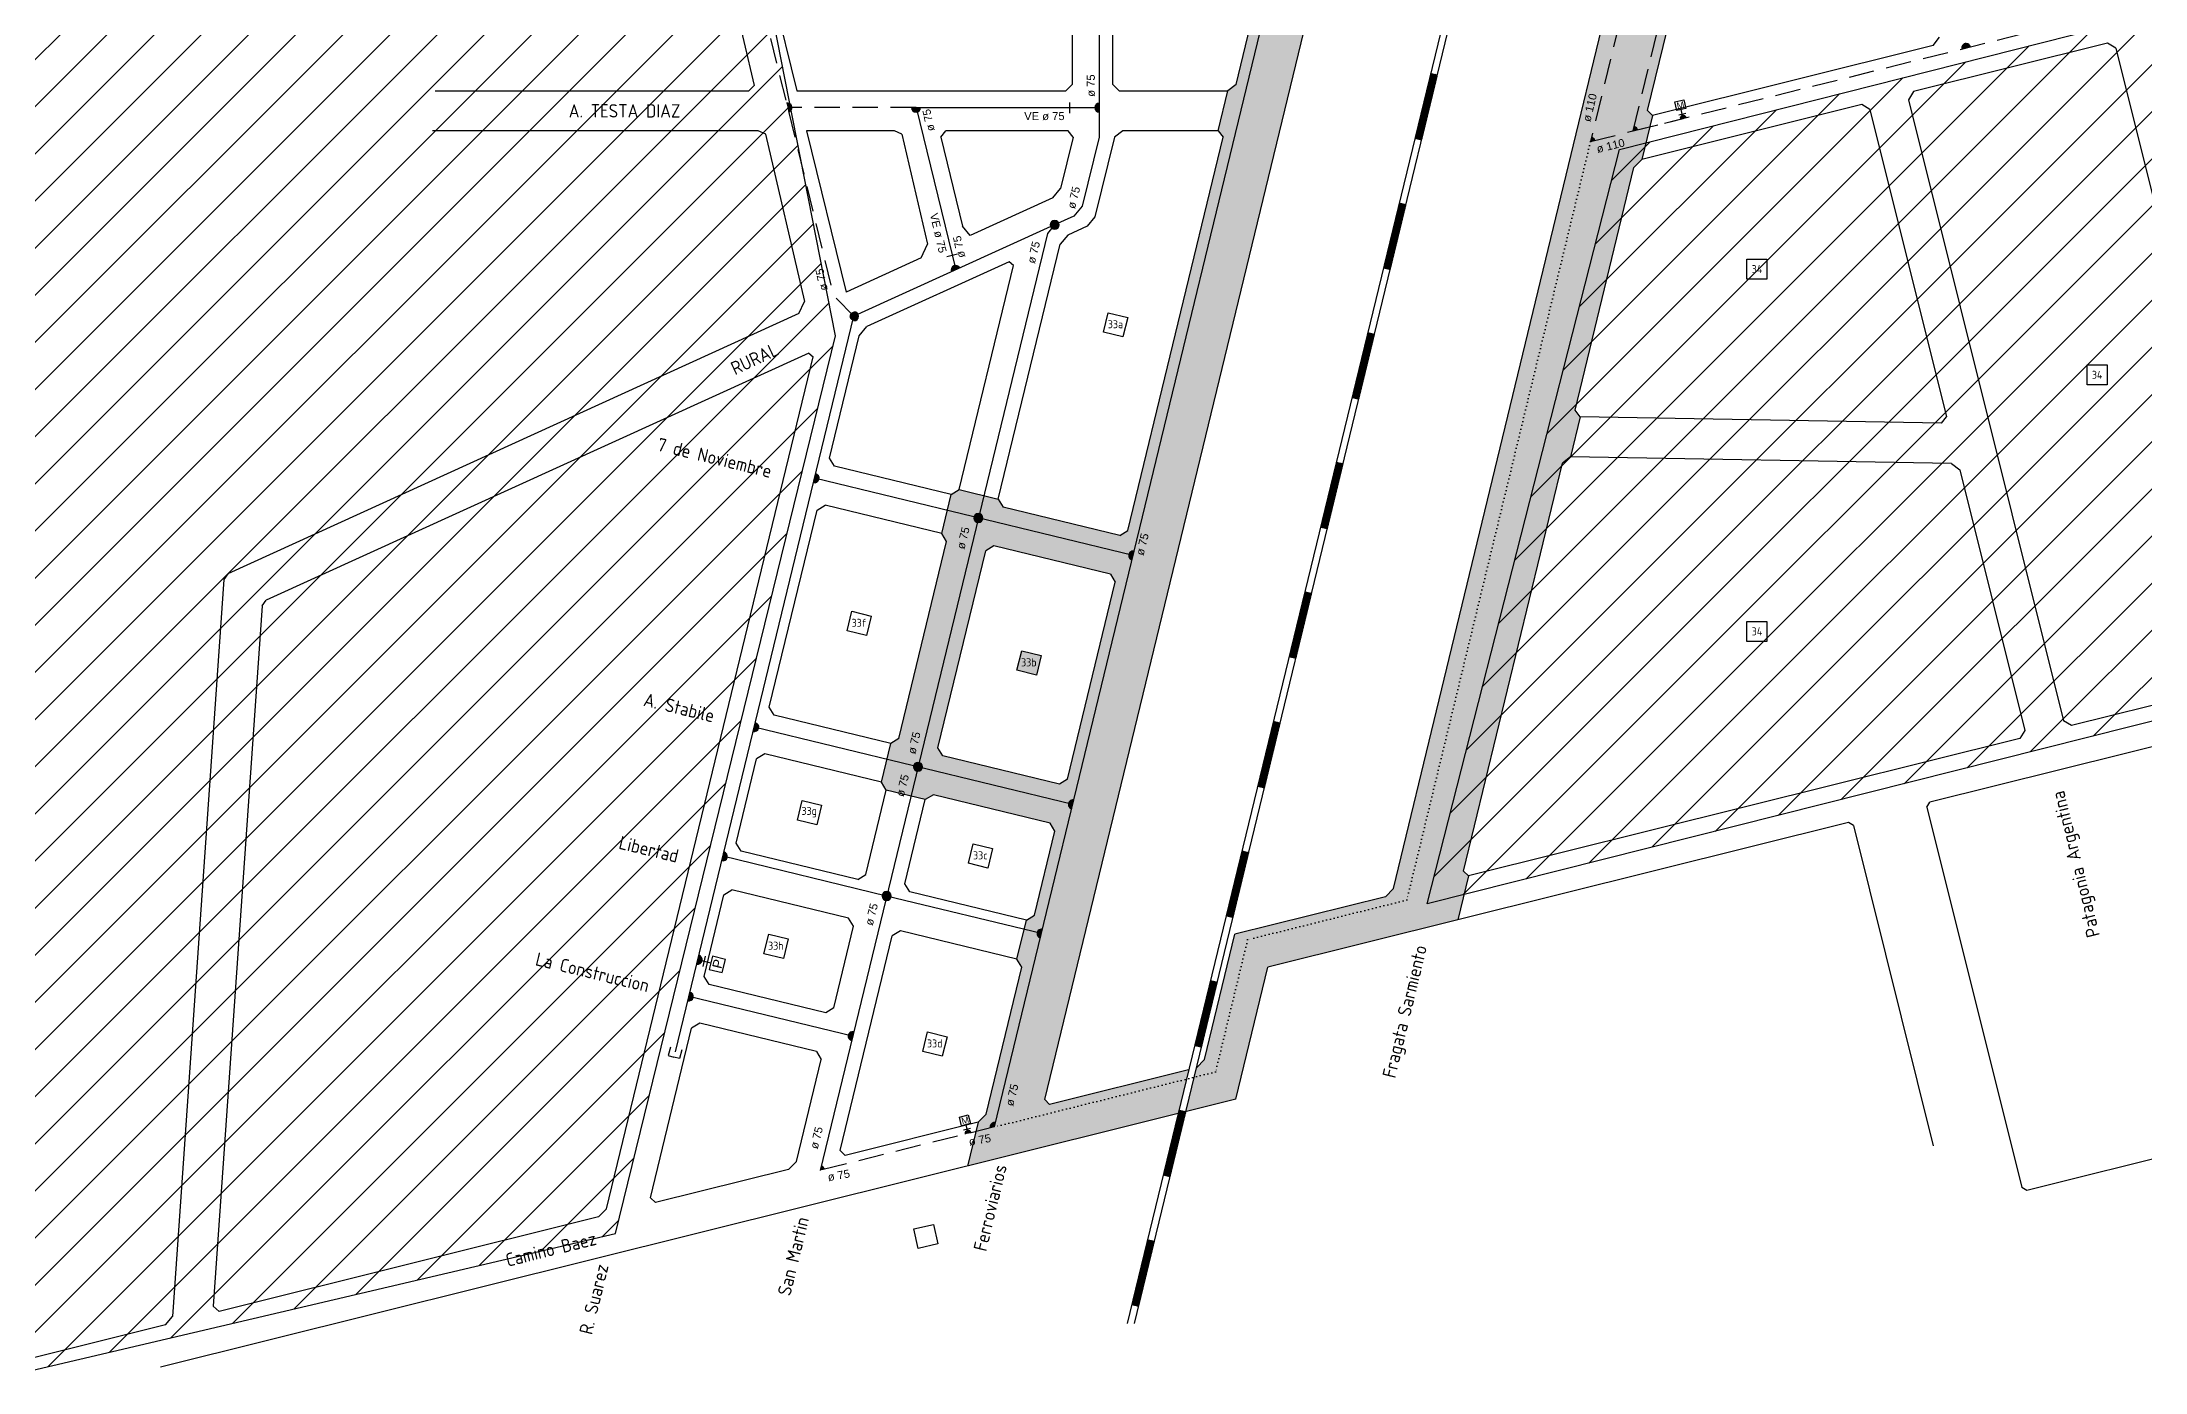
# Model space of a CAD drawing. Extents: x -48 to 13651, y -112 to 3468.
# Drawn here: x 10424 to 12001, y -112 to 886 of the extents above; entities that cross this region are included whole.
import ezdxf
from ezdxf.enums import TextEntityAlignment as Align

# ---------------------------------------------------------------- set-up
doc = ezdxf.new("R2010")
doc.units = 0
doc.header["$LTSCALE"] = 6
doc.header["$MEASUREMENT"] = 0
doc.linetypes.add('DOT2', pattern=[3.175, 0, -3.175])
doc.linetypes.add('HIDDEN2', pattern=[4.7625, 3.175, -1.5875])
for name, color, linetype in [('01', 1, 'CONTINUOUS'), ('02', 2, 'CONTINUOUS'), ('A110', 170, 'CONTINUOUS'), ('Caño 50mm', 1, 'CONTINUOUS'), ('Caño 63mm', 2, 'CONTINUOUS'), ('llaves', 3, 'CONTINUOUS'), ('MANZANAS', 7, 'CONTINUOUS'), ('NOMB_CALLES', 4, 'CONTINUOUS'), ('NOMENCLATURA CAÑOS', 3, 'CONTINUOUS'), ('NUMERO-MANZANA', 4, 'CONTINUOUS'), ('Pavimento', 253, 'CONTINUOUS'), ('RED', 200, 'CONTINUOUS'), ('RED SEC', 150, 'CONTINUOUS'), ('sectores nuevos', 252, 'CONTINUOUS')]:
    doc.layers.add(name, color=color, linetype=linetype)
doc.styles.add('DATOS', font='arial.ttf')
doc.styles.add('GEOSLAB703LTBT', font='isocp.shx', dxfattribs={"width": 0.9, "height": 8})
pattern_1 = [(45, (9454.34089, 0), (-0.088388348, 0.088388348), []), (135, (9454.34089, 0), (-0.088388348, -0.088388348), [])]

msp = doc.modelspace()

# ---------------------------------------------------------------- hatches: boundary and pattern name
at = {"layer": 'MANZANAS', "ltscale": 0.1}
h = msp.add_hatch(dxfattribs=at)
h.set_pattern_fill('ANSI37', color=256, style=0)
h.set_pattern_definition(pattern_1)
h.paths.add_polyline_path([(11470.069, 860.901), (11465.21, 862.08), (11453.421, 813.489), (11458.281, 812.31)])
h.paths.add_polyline_path([(11446.492, 763.72), (11441.633, 764.899), (11429.845, 716.308), (11434.704, 715.129)])
h = msp.add_hatch(dxfattribs=at)
h.set_pattern_fill('ANSI37', color=256, style=0)
h.set_pattern_definition(pattern_1)
h.paths.add_polyline_path([(11422.916, 666.539), (11418.057, 667.718), (11406.268, 619.127), (11411.127, 617.948)])
h.paths.add_polyline_path([(11399.339, 569.358), (11394.48, 570.537), (11382.692, 521.946), (11387.551, 520.767)])
h = msp.add_hatch(dxfattribs=at)
h.set_pattern_fill('ANSI37', color=256, style=0)
h.set_pattern_definition(pattern_1)
h.paths.add_polyline_path([(11375.763, 472.177), (11370.904, 473.356), (11359.115, 424.765), (11363.974, 423.586)])
h.paths.add_polyline_path([(11352.186, 374.996), (11347.327, 376.175), (11335.539, 327.584), (11340.398, 326.405)])
h = msp.add_hatch(dxfattribs=at)
h.set_pattern_fill('ANSI37', color=256, style=0)
h.set_pattern_definition(pattern_1)
h.paths.add_polyline_path([(11328.61, 277.815), (11323.751, 278.994), (11311.962, 230.403), (11316.821, 229.224)])
h.paths.add_polyline_path([(11305.033, 180.634), (11300.174, 181.813), (11288.386, 133.222), (11293.245, 132.043)])
h = msp.add_hatch(dxfattribs=at)
h.set_pattern_fill('ANSI37', color=256, style=0)
h.set_pattern_definition(pattern_1)
h.paths.add_polyline_path([(11281.457, 83.453), (11276.598, 84.632), (11264.809, 36.041), (11269.668, 34.862)])
h.paths.add_polyline_path([(11257.88, -13.728), (11253.021, -12.549), (11241.233, -61.14), (11246.092, -62.319)])
at = {"layer": 'Pavimento'}
msp.add_hatch(color=256, dxfattribs=at).paths.add_polyline_path([(11563.783, 570), (11569.958, 574.773), (11577.187, 604.651), (11573.363, 609.598), (11617.417, 791.695), (11623.444, 797.764), (11631.404, 830.668), (11627.729, 834.318), (11654.333, 944.286), (11660.508, 949.145), (11665.589, 970.145), (11656.953, 970.145, -0.48577195), (11652.812, 966.888), (11741.936, 1334.256), (11716.575, 1334.145), (11699.299, 1334.286), (11437.199, 250.894), (11431.172, 244.825), (11318.339, 216.693), (11295.513, 122.604), (11289.483, 116.535), (11281.499, 83.626), (11319.025, 92.982), (11343.031, 191.93), (11485.469, 227.444), (11493.429, 260.347), (11489.754, 263.998)])
h = msp.add_hatch(color=256, dxfattribs=at)
h.paths.add_polyline_path([(11284.006, 115.169), (11179.332, 89.071), (11175.659, 92.721), (11413.757, 1074.145), (11381.163, 1074.145), (11172.461, 213.888, -0.41421356), (11169.994, 217.935), (11160.302, 220.287), (11154.9, 198.021), (11158.581, 191.983), (11131.849, 81.798), (11125.819, 75.729), (11117.835, 42.82), (11276.022, 82.26)])
h.paths.add_polyline_path([(11195.972, 310.797, -0.41421356), (11193.505, 314.844), (11083.933, 341.426, -0.41421356), (11079.886, 338.96), (11075.333, 320.194), (11086.155, 317.6), (11092.193, 321.28), (11179.656, 300.061), (11183.336, 294.023), (11168.011, 230.856), (11161.973, 227.175), (11160.302, 220.287), (11169.994, 217.935, -0.41421356), (11174.042, 220.402)])
h.paths.add_polyline_path([(11241.239, 497.385, -0.41421356), (11238.772, 501.432), (11129.2, 528.015, -0.41421356), (11125.153, 525.548), (11081.466, 345.473, -0.41421356), (11083.933, 341.426), (11193.505, 314.844, -0.41421356), (11197.552, 317.311)])
h.paths.add_polyline_path([(11186.729, 329.215), (11099.266, 350.434), (11095.585, 356.472), (11131.422, 504.187), (11137.46, 507.867), (11224.923, 486.649), (11228.603, 480.611), (11192.766, 332.896)], flags=16)
h.paths.add_polyline_path([(11169.463, 411.07), (11154.886, 414.606), (11158.422, 429.183), (11173, 425.647)], flags=16)
h.paths.add_polyline_path([(11079.886, 338.96, -0.41421356), (11077.419, 343.007), (11057.396, 347.864), (11053.22, 330.65), (11056.9, 324.613), (11075.333, 320.194)])
h.paths.add_polyline_path([(11125.153, 525.548, -0.41421356), (11122.686, 529.595), (11102.615, 534.464), (11098.487, 517.238), (11102.167, 511.2), (11066.331, 363.485), (11060.293, 359.804), (11057.396, 347.864), (11077.419, 343.007, -0.41421356), (11081.466, 345.473)])
h.paths.add_polyline_path([(11130.031, 545.654), (11111.517, 550.093), (11105.479, 546.412), (11102.615, 534.464), (11122.686, 529.595, -0.3461016), (11125.943, 532.156, -0.05957176), (11126.733, 532.062)])
h.paths.add_polyline_path([(11144.533, 537.021), (11140.852, 543.059), (11130.031, 545.654), (11126.733, 532.062, -0.41421356), (11129.2, 528.015), (11238.772, 501.432, -0.41421356), (11242.819, 503.899), (11345.269, 926.191, -0.41421356), (11342.802, 930.238), (11337.969, 931.41), (11319.19, 854.004), (11313.011, 849.145), (11305.733, 819.145), (11309.554, 814.286), (11238.033, 519.483), (11231.995, 515.803)], flags=17)
h.paths.add_polyline_path([(11354.865, 965.747, -0.3461016), (11352.304, 969.004), (11342.089, 969.004), (11337.271, 949.145), (11341.092, 944.286), (11337.969, 931.41), (11342.802, 930.238, -0.41421356), (11346.849, 932.704)], flags=17)
h.paths.add_polyline_path([(11381.163, 1074.145), (11372.597, 1074.145), (11350.728, 984.004), (11344.549, 979.145), (11342.089, 969.004), (11352.304, 969.004, -0.48577195), (11356.446, 972.261)], flags=17)
h.paths.add_polyline_path([(11156.878, 416.334), (11170.72, 416.334), (11170.72, 424.806), (11156.878, 424.806)], flags=8)
h.paths.add_polyline_path([(11070.825, 315.138), (11076.232, 336.694), (11067.145, 338.973), (11061.738, 317.417)], flags=9)
h.paths.add_polyline_path([(11079.503, 347.079), (11084.909, 368.635), (11075.823, 370.914), (11070.416, 349.358)], flags=24)
h.paths.add_polyline_path([(11116.29, 500.706), (11121.696, 522.262), (11112.609, 524.541), (11107.203, 502.985)], flags=24)
at = {"layer": 'RED SEC'}
h = msp.add_hatch(color=256, dxfattribs=at)
edge = h.paths.add_edge_path()
edge.add_line((11863.323, 880.536), (11866.575, 881.346))
edge.add_line((11866.575, 881.346), (11866.575, 884.698))
edge.add_arc((11866.575, 881.346), 3.351, 90, 194)
h = msp.add_hatch(color=256, dxfattribs=at)
edge = h.paths.add_edge_path()
edge.add_line((11866.575, 881.346), (11869.826, 882.157))
edge.add_arc((11866.575, 881.346), 3.351, 14, 90)
edge.add_line((11866.575, 884.698), (11866.575, 881.346))
h = msp.add_hatch(color=256, dxfattribs=at)
edge = h.paths.add_edge_path()
edge.add_line((10982.129, 839.853), (10983.52, 833.296))
edge.add_arc((10982.824, 836.575), 3.351, 281.973191, 461.973191)
h = msp.add_hatch(color=256, dxfattribs=at)
edge = h.paths.add_edge_path()
edge.add_line((11082.54, 836.575), (11075.837, 836.575))
edge.add_arc((11079.189, 836.575), 3.351, 180, 360)
h = msp.add_hatch(color=256, dxfattribs=at)
edge = h.paths.add_edge_path()
edge.add_line((11216.575, 839.926), (11216.575, 833.223))
edge.add_arc((11216.575, 836.575), 3.351, 90, 270, ccw=False)
h = msp.add_hatch(color=256, dxfattribs=at)
edge = h.paths.add_edge_path()
edge.add_line((11617.75, 822.367), (11616.96, 819.111))
edge.add_line((11616.96, 819.111), (11620.212, 819.921))
edge.add_arc((11616.96, 819.111), 3.351, 14, 76.363275)
h = msp.add_hatch(color=256, dxfattribs=at)
edge = h.paths.add_edge_path()
edge.add_line((11652.248, 827.956), (11656.659, 828.961))
edge.add_arc((11654.454, 828.459), 2.262, 372.839611, 552.839611)
h = msp.add_hatch(color=256, dxfattribs=at)
edge = h.paths.add_edge_path()
edge.add_line((11585.658, 814.396), (11584.868, 811.14))
edge.add_line((11584.868, 811.14), (11588.12, 811.95))
edge.add_arc((11584.868, 811.14), 3.351, 14, 76.363275)
h = msp.add_hatch(color=256, dxfattribs=at)
edge = h.paths.add_edge_path()
edge.add_line((11183.105, 752.006), (11183.105, 745.303))
edge.add_arc((11183.105, 748.654), 3.351, 90, 270, ccw=False)
h = msp.add_hatch(color=256, dxfattribs=at)
edge = h.paths.add_edge_path()
edge.add_line((11183.105, 752.006), (11183.105, 745.303))
edge.add_arc((11183.105, 748.654), 3.351, 270, 450)
h = msp.add_hatch(color=256, dxfattribs=at)
edge = h.paths.add_edge_path()
edge.add_line((11112.015, 716.257), (11105.916, 713.477))
edge.add_arc((11108.966, 714.867), 3.351, 24.5, 204.5, ccw=False)
h = msp.add_hatch(color=256, dxfattribs=at)
edge = h.paths.add_edge_path()
edge.add_line((11032.656, 683.442), (11032.656, 676.74))
edge.add_arc((11032.656, 680.091), 3.351, 90, 270, ccw=False)
h = msp.add_hatch(color=256, dxfattribs=at)
edge = h.paths.add_edge_path()
edge.add_line((11032.656, 683.442), (11032.656, 676.74))
edge.add_arc((11032.656, 680.091), 3.351, 270, 450)
h = msp.add_hatch(color=256, dxfattribs=at)
edge = h.paths.add_edge_path()
edge.add_line((11003.994, 561.839), (11002.364, 555.337))
edge.add_arc((11003.179, 558.588), 3.351, 255.928224, 435.928224)
h = msp.add_hatch(color=256, dxfattribs=at)
edge = h.paths.add_edge_path()
edge.add_line((11125.943, 532.156), (11125.943, 525.453))
edge.add_arc((11125.943, 528.805), 3.351, 90, 270, ccw=False)
h = msp.add_hatch(color=256, dxfattribs=at)
edge = h.paths.add_edge_path()
edge.add_line((11125.943, 532.156), (11125.943, 525.453))
edge.add_arc((11125.943, 528.805), 3.351, 270, 450)
h = msp.add_hatch(color=256, dxfattribs=at)
edge = h.paths.add_edge_path()
edge.add_line((11241.335, 497.363), (11242.723, 503.921))
edge.add_arc((11242.029, 500.642), 3.351, 78.047438, 258.047438)
h = msp.add_hatch(color=256, dxfattribs=at)
edge = h.paths.add_edge_path()
edge.add_line((10958.716, 375.253), (10957.109, 368.746))
edge.add_arc((10957.912, 372), 3.351, 256.130166, 436.130166)
h = msp.add_hatch(color=256, dxfattribs=at)
edge = h.paths.add_edge_path()
edge.add_line((11080.676, 345.568), (11080.676, 338.865))
edge.add_arc((11080.676, 342.217), 3.351, 90, 270, ccw=False)
h = msp.add_hatch(color=256, dxfattribs=at)
edge = h.paths.add_edge_path()
edge.add_line((11080.676, 345.568), (11080.676, 338.865))
edge.add_arc((11080.676, 342.217), 3.351, 270, 450)
h = msp.add_hatch(color=256, dxfattribs=at)
edge = h.paths.add_edge_path()
edge.add_line((11196.068, 310.775), (11197.456, 317.332))
edge.add_arc((11196.762, 314.054), 3.351, 78.047438, 258.047438)
h = msp.add_hatch(color=256, dxfattribs=at)
edge = h.paths.add_edge_path()
edge.add_line((10935.205, 278.345), (10933.598, 271.837))
edge.add_arc((10934.402, 275.091), 3.351, 256.130166, 436.130166)
h = msp.add_hatch(color=256, dxfattribs=at)
edge = h.paths.add_edge_path()
edge.add_line((11057.166, 248.659), (11057.166, 241.957))
edge.add_arc((11057.166, 245.308), 3.351, 90, 270, ccw=False)
h = msp.add_hatch(color=256, dxfattribs=at)
edge = h.paths.add_edge_path()
edge.add_line((11057.166, 248.659), (11057.166, 241.957))
edge.add_arc((11057.166, 245.308), 3.351, 270, 450)
h = msp.add_hatch(color=256, dxfattribs=at)
edge = h.paths.add_edge_path()
edge.add_line((11172.557, 213.866), (11173.945, 220.424))
edge.add_arc((11173.251, 217.145), 3.351, 78.047438, 258.047438)
h = msp.add_hatch(color=256, dxfattribs=at)
edge = h.paths.add_edge_path()
edge.add_line((10914.811, 194.338), (10916.391, 200.852))
edge.add_arc((10915.601, 197.595), 3.351, -103.636725, 76.363275, ccw=False)
h = msp.add_hatch(color=256, dxfattribs=at)
edge = h.paths.add_edge_path()
edge.add_line((10909.726, 173.322), (10908.119, 166.815))
edge.add_arc((10908.923, 170.068), 3.351, 256.130166, 436.130166)
h = msp.add_hatch(color=256, dxfattribs=at)
edge = h.paths.add_edge_path()
edge.add_line((11032.464, 143.546), (11030.91, 137.025))
edge.add_arc((11031.687, 140.285), 3.351, 76.596383, 256.596383, ccw=False)
h = msp.add_hatch(color=256, dxfattribs=at)
edge = h.paths.add_edge_path()
edge.add_line((11116.127, 66.717), (11120.517, 67.811))
edge.add_arc((11118.322, 67.264), 2.262, 374, 554)
h = msp.add_hatch(color=256, dxfattribs=at)
edge = h.paths.add_edge_path()
edge.add_line((11134.833, 71.381), (11138.085, 72.191))
edge.add_line((11138.085, 72.191), (11138.875, 75.448))
edge.add_arc((11138.085, 72.191), 3.351, 76.363275, 194)
h = msp.add_hatch(color=256, dxfattribs=at)
edge = h.paths.add_edge_path()
edge.add_line((11007.253, 39.571), (11010.505, 40.382))
edge.add_arc((11007.253, 39.571), 3.351, 14, 76.363275)
edge.add_line((11008.043, 42.828), (11007.253, 39.571))
at = {"layer": 'sectores nuevos'}
h = msp.add_hatch(dxfattribs=at)
h.set_pattern_fill('ANSI31', color=256, scale=200, style=0)
h.paths.add_polyline_path([(10180.957, 1037.983), (10411.756, -111.593), (10853.853, -7.739), (11018.874, 665.454), (10960.738, 960.683), (11094.718, 960.677), (11094.717, 1099.004), (10557.982, 1093.84), (10180.957, 1037.983), (10411.756, -111.593)])
h = msp.add_hatch(dxfattribs=at)
h.set_pattern_fill('ANSI31', color=256, scale=200, style=0)
h.paths.add_polyline_path([(12579.905, 1051.715), (12693.68, 589.25), (12682.743, 546.981), (11462.453, 239.432), (11606.559, 805.05)])

# ---------------------------------------------------------------- linework, layer by layer
at = {"layer": '01', "color": 1, "linetype": 'HIDDEN2'}
for q in [(11640.265, 915.171), (11654.454, 828.459)]:
    msp.add_line((11616.96, 819.111), q, dxfattribs=at)
at = {"layer": '01'}
msp.add_lwpolyline([(10915.601, 197.595), (10925.339, 195.232)], dxfattribs=at)
msp.add_lwpolyline([(10933.888, 187.902), (10936.297, 197.83), (10926.544, 200.196), (10924.135, 190.268)], close=True, dxfattribs=at)
at = {"layer": 'A110', "linetype": 'HIDDEN2'}
for p, q in [((11714.075, 1345.034), (11584.868, 811.14)), ((11584.868, 811.14), (12599.352, 1064.062))]:
    msp.add_line(p, q, dxfattribs=at)
at = {"layer": 'Caño 50mm'}
for p, q in [((11183.105, 748.654), (11032.656, 680.091)), ((10898.824, 128.442), (11032.656, 680.091)), ((11242.029, 500.642), (11003.179, 558.588)), ((11196.762, 314.054), (10957.912, 372)), ((11057.166, 245.308), (10934.402, 275.091)), ((11031.687, 140.285), (10908.923, 170.068))]:
    msp.add_line(p, q, dxfattribs=at)
at = {"layer": 'Caño 63mm'}
for p, q in [((11138.085, 72.191), (11429.844, 1274.806)), ((11216.575, 1099.004), (11216.575, 814.441)), ((11079.189, 836.575), (11216.575, 836.575)), ((11079.189, 836.575), (11108.966, 714.867)), ((11216.575, 814.441), (11203.75, 762.644)), ((11203.75, 762.644), (11197.63, 755.274)), ((11177.69, 742.101), (11007.253, 39.571)), ((11183.105, 748.654), (11177.69, 742.101)), ((11197.63, 755.274), (11183.105, 748.654)), ((11173.251, 217.145), (11057.166, 245.308))]:
    msp.add_line(p, q, dxfattribs=at)
at = {"layer": 'Caño 63mm', "linetype": 'HIDDEN2'}
for p, q in [((10956.575, 943.866), (11017.236, 695.923)), ((11079.189, 836.575), (10982.824, 836.575)), ((11032.656, 680.091), (11017.236, 695.923)), ((11138.085, 72.191), (11007.253, 39.571))]:
    msp.add_line(p, q, dxfattribs=at)
at = {"layer": 'Caño 63mm', "linetype": 'DOT2', "ltscale": 0.15}
for p, q in [((11584.868, 811.14), (11447.228, 242.399)), ((11447.228, 242.399), (11327.809, 212.625)), ((11327.809, 212.625), (11303.824, 113.515)), ((11303.824, 113.515), (11138.085, 72.191))]:
    msp.add_line(p, q, dxfattribs=at)
at = {"layer": 'llaves'}
for p, q in [((11194.19, 840.53), (11194.205, 832.513)), ((11110.214, 726.632), (11102.412, 724.79))]:
    msp.add_line(p, q, dxfattribs=at)
for points in [[(10895.003, 131.985), (10893.458, 125.616), (10897.709, 124.585)], [(10903.505, 129.922), (10901.96, 123.553), (10897.709, 124.585)]]:
    msp.add_lwpolyline(points, dxfattribs=at)
at = {"layer": 'MANZANAS', "ltscale": 0.1}
for p, q in [((11237.801, -75.287), (12054.026, 3289.145)), ((11848.006, 599.924), (11577.187, 604.651)), ((11855.52, 569.788), (11569.958, 574.773))]:
    msp.add_line(p, q, dxfattribs=at)
at = {"layer": 'MANZANAS'}
for p, q in [((11242.946, -75.287), (12059.171, 3289.145)), ((11437.199, 250.894), (11699.299, 1334.286)), ((11175.659, 92.721), (11425.498, 1122.541)), ((10936.575, 944.145), (10957.778, 853.2)), ((10966.575, 944.145), (10989.817, 849.145)), ((11196.575, 854.145), (11196.575, 944.145)), ((11226.575, 944.145), (11226.575, 854.145)), ((11319.19, 854.004), (11341.092, 944.286)), ((11627.729, 834.318), (11654.333, 944.286)), ((11841.723, 883.106), (11631.404, 830.668)), ((11972.614, 884.822), (11827.07, 848.534)), ((11841.723, 883.106), (11846.575, 889.316)), ((11978.675, 881.18), (11972.614, 884.822)), ((11978.675, 881.18), (12094.798, 415.439)), ((10953.724, 849.145), (10957.778, 853.2)), ((11191.575, 849.145), (11196.575, 854.145)), ((11226.575, 854.145), (11231.575, 849.145)), ((11319.19, 854.004), (11313.011, 849.145)), ((10718.643, 849.145), (10953.724, 849.145)), ((10989.817, 849.145), (11191.575, 849.145)), ((11231.575, 849.145), (11313.011, 849.145)), ((11788.258, 838.857), (11623.444, 797.764)), ((11794.319, 835.215), (11788.258, 838.857)), ((11827.07, 848.534), (11823.428, 842.473)), ((11823.428, 842.473), (11939.551, 376.731)), ((11631.404, 830.668), (11627.729, 834.318)), ((11794.319, 835.215), (11851.796, 604.688)), ((10960.939, 819.145), (10716.575, 819.145)), ((10966.541, 816.598), (10960.931, 819.149)), ((10966.285, 816.714), (10995.562, 691.144)), ((11063.026, 819.145), (10997.157, 819.145)), ((10997.157, 819.145), (11026.736, 698.247)), ((11068.636, 816.594), (11063.026, 819.145)), ((11068.636, 816.594), (11087.882, 734.045)), ((11097.776, 814.292), (11101.575, 819.145)), ((11097.776, 814.292), (11114.092, 747.606)), ((11193.285, 819.145), (11101.575, 819.145)), ((11197.084, 814.292), (11187.565, 775.847)), ((11197.084, 814.292), (11193.285, 819.145)), ((11227.99, 814.292), (11213.2, 754.561)), ((11234.191, 819.145), (11227.99, 814.292)), ((11305.733, 819.145), (11234.191, 819.145)), ((11238.033, 519.483), (11309.554, 814.286)), ((11305.733, 819.145), (11309.554, 814.286)), ((11573.363, 609.598), (11617.417, 791.695)), ((11623.444, 797.764), (11617.417, 791.695)), ((11181.813, 768.92), (11187.565, 775.847)), ((11181.813, 768.92), (11119.843, 740.679)), ((11119.843, 740.679), (11114.092, 747.606)), ((11207.449, 747.634), (11192.924, 741.015)), ((11213.2, 754.561), (11207.449, 747.634)), ((11083.047, 723.91), (11087.882, 734.045)), ((11140.852, 543.059), (11187.195, 734.083)), ((11192.924, 741.015), (11187.195, 734.083)), ((11083.047, 723.91), (11026.736, 698.247)), ((11148.924, 720.963), (11042.332, 672.386)), ((11111.517, 550.093), (11152.295, 718.178)), ((11152.295, 718.178), (11148.924, 720.963)), ((10991.232, 682.067), (10563.283, 487.04)), ((10991.232, 682.067), (10995.562, 691.144)), ((11014.336, 573.669), (11036.603, 665.454)), ((11036.603, 665.454), (11042.332, 672.386)), ((10998.718, 652.51), (10591.965, 467.142)), ((10847.082, 10.797), (11002.089, 649.725)), ((10998.718, 652.51), (11002.089, 649.725)), ((11577.187, 604.651), (11573.363, 609.598)), ((11848.006, 599.924), (11851.796, 604.688)), ((11018.016, 567.631), (11014.336, 573.669)), ((11105.479, 546.412), (11018.016, 567.631)), ((11489.754, 263.998), (11563.783, 570)), ((11569.958, 574.773), (11563.783, 570)), ((11855.52, 569.788), (11861.729, 564.849)), ((11861.729, 564.849), (11910.442, 369.473)), ((11004.986, 534.776), (11011.024, 538.457)), ((11098.487, 517.238), (11011.024, 538.457)), ((11105.479, 546.412), (11111.517, 550.093)), ((11140.852, 543.059), (11144.533, 537.021)), ((11231.995, 515.803), (11144.533, 537.021)), ((10969.15, 387.061), (11004.986, 534.776)), ((11066.331, 363.485), (11102.167, 511.2)), ((11102.167, 511.2), (11098.487, 517.238)), ((11137.46, 507.867), (11131.422, 504.187)), ((11224.923, 486.649), (11137.46, 507.867)), ((11231.995, 515.803), (11238.033, 519.483)), ((11095.585, 356.472), (11131.422, 504.187)), ((10560.344, 482.803), (10521.688, -69.997)), ((10563.283, 487.04), (10560.344, 482.803)), ((11192.766, 332.896), (11228.603, 480.611)), ((11224.923, 486.649), (11228.603, 480.611)), ((10589.026, 462.906), (10552.295, -62.366)), ((10589.026, 462.906), (10591.965, 467.142)), ((12091.156, 409.377), (11945.612, 373.089)), ((10972.83, 381.023), (10969.15, 387.061)), ((11060.293, 359.804), (10972.83, 381.023)), ((12098.414, 380.269), (11839.362, 315.68)), ((11066.331, 363.485), (11060.293, 359.804)), ((11906.8, 363.412), (11493.429, 260.347)), ((11910.442, 369.473), (11906.8, 363.412)), ((11945.612, 373.089), (11939.551, 376.731)), ((10944.395, 285.021), (10959.719, 348.189)), ((10965.757, 351.869), (10959.719, 348.189)), ((11053.22, 330.65), (10965.757, 351.869)), ((11099.266, 350.434), (11095.585, 356.472)), ((11186.729, 329.215), (11099.266, 350.434)), ((11192.766, 332.896), (11186.729, 329.215)), ((11041.576, 261.445), (11056.9, 324.613)), ((11056.9, 324.613), (11053.22, 330.65)), ((11070.83, 254.432), (11086.155, 317.6)), ((11092.193, 321.28), (11086.155, 317.6)), ((11179.656, 300.061), (11092.193, 321.28)), ((11837.177, 312.043), (11839.362, 315.68)), ((11183.336, 294.023), (11179.656, 300.061)), ((11778.353, 300.469), (11343.031, 191.93)), ((11781.99, 298.283), (11778.353, 300.469)), ((11837.177, 312.043), (11908.302, 26.776)), ((10948.075, 278.984), (10944.395, 285.021)), ((11168.011, 230.856), (11183.336, 294.023)), ((11781.99, 298.283), (11841.888, 58.046)), ((11035.538, 257.765), (10948.075, 278.984)), ((11035.538, 257.765), (11041.576, 261.445)), ((11074.51, 248.394), (11070.83, 254.432)), ((11493.429, 260.347), (11489.754, 263.998)), ((10920.322, 185.091), (10935.145, 246.19)), ((10935.145, 246.19), (10941.183, 249.87)), ((11028.646, 228.651), (10941.183, 249.87)), ((11161.973, 227.175), (11074.51, 248.394)), ((11431.172, 244.825), (11318.339, 216.693)), ((11431.172, 244.825), (11437.199, 250.894)), ((11017.503, 161.514), (11032.326, 222.613)), ((11032.326, 222.613), (11028.646, 228.651)), ((11161.973, 227.175), (11168.011, 230.856)), ((11022.323, 54.49), (11061.4, 215.56)), ((11067.437, 219.24), (11061.4, 215.56)), ((11154.9, 198.021), (11067.437, 219.24)), ((11295.513, 122.604), (11318.339, 216.693)), ((11131.849, 81.798), (11158.581, 191.983)), ((11158.581, 191.983), (11154.9, 198.021)), ((11319.025, 92.982), (11343.031, 191.93)), ((10924.003, 179.053), (10920.322, 185.091)), ((11011.466, 157.834), (10924.003, 179.053)), ((11017.503, 161.514), (11011.466, 157.834)), ((10880.122, 19.035), (10910.973, 146.199)), ((10917.011, 149.879), (10910.973, 146.199)), ((11004.474, 128.66), (10917.011, 149.879)), ((11004.474, 128.66), (11008.154, 122.622)), ((10989.648, 46.343), (11008.154, 122.622)), ((11283.381, 115.014), (11179.332, 89.071)), ((11289.483, 116.535), (11295.513, 122.604)), ((11319.025, 92.982), (10512.642, -108.072)), ((11125.819, 75.729), (11131.849, 81.798)), ((11179.332, 89.071), (11175.659, 92.721)), ((12172.931, 89.664), (11911.939, 24.591)), ((11125.819, 75.729), (11025.996, 50.84)), ((11022.323, 54.49), (11025.996, 50.84)), ((10983.618, 40.274), (10883.795, 15.386)), ((10983.618, 40.274), (10989.648, 46.343)), ((10883.795, 15.386), (10880.122, 19.035)), ((11911.939, 24.591), (11908.302, 26.776)), ((10841.052, 4.729), (10556.798, -66.144)), ((10847.082, 10.797), (10841.052, 4.729)), ((10556.798, -66.144), (10552.295, -62.366)), ((10516.488, -76.194), (10374.51, -111.593)), ((10516.488, -76.194), (10521.688, -69.997))]:
    msp.add_line(p, q, dxfattribs=at)
at = {"layer": 'NOMENCLATURA CAÑOS'}
msp.add_lwpolyline([(10919.525, 192.518), (10921.415, 200.309)], dxfattribs=at)
at = {"layer": 'NUMERO-MANZANA'}
for points in [[(11702.189, 722.969), (11717.189, 722.969), (11717.189, 707.969), (11702.189, 707.969)], [(11223.338, 682.737), (11237.915, 679.201), (11234.379, 664.624), (11219.802, 668.16)], [(11957.23, 643.678), (11972.23, 643.678), (11972.23, 628.678), (11957.23, 628.678)], [(11031.065, 458.824), (11045.642, 455.287), (11042.106, 440.71), (11027.528, 444.247)], [(11702.189, 451.272), (11717.189, 451.272), (11717.189, 436.272), (11702.189, 436.272)], [(11158.422, 429.183), (11173, 425.647), (11169.463, 411.07), (11154.886, 414.606)], [(10993.748, 316.869), (11008.325, 313.332), (11004.789, 298.755), (10990.211, 302.292)], [(11122.004, 284.44), (11136.581, 280.904), (11133.045, 266.326), (11118.468, 269.863)], [(10968.739, 216.666), (10983.316, 213.13), (10979.78, 198.552), (10965.202, 202.089)], [(11087.873, 143.381), (11102.45, 139.844), (11098.914, 125.267), (11084.336, 128.804)], [(11077.626, -4.259), (11092.26, -0.964), (11095.555, -15.597), (11080.922, -18.893)]]:
    msp.add_lwpolyline(points, close=True, dxfattribs=at)
at = {"layer": 'Pavimento'}
for p, q in [((11305.733, 819.145), (11313.011, 849.145)), ((11631.404, 830.668), (11623.444, 797.764)), ((11577.187, 604.651), (11569.958, 574.773)), ((11098.487, 517.238), (11105.479, 546.412)), ((11111.517, 550.093), (11140.852, 543.059)), ((11053.22, 330.65), (11060.293, 359.804)), ((11086.155, 317.6), (11056.9, 324.613)), ((11493.429, 260.347), (11485.469, 227.444)), ((11154.9, 198.021), (11161.973, 227.175)), ((11125.819, 75.729), (11117.835, 42.82))]:
    msp.add_line(p, q, dxfattribs=at)
at = {"layer": 'RED'}
for points in [[(11648.083, 840.892), (11654.807, 842.425), (11656.313, 835.82), (11649.589, 834.288)], [(11111.701, 79.566), (11118.393, 81.234), (11120.032, 74.661), (11113.34, 72.993)]]:
    msp.add_lwpolyline(points, close=True, dxfattribs=at)
for points in [[(11651.064, 831.155), (11656.34, 832.358)], [(11654.454, 828.459), (11652.951, 835.054)], [(11114.879, 69.891), (11120.129, 71.2)], [(11118.322, 67.264), (11116.686, 73.827)]]:
    msp.add_lwpolyline(points, dxfattribs=at)
at = {"layer": 'RED SEC'}
for centre, radius, start, end in [((11866.575, 881.346), 3.351, 90, 194), ((11866.575, 881.346), 3.351, 14, 90), ((10982.824, 836.575), 3.351, 281.973191, 101.973191), ((11079.189, 836.575), 3.351, 180, 0), ((11216.575, 836.575), 3.351, 90, 270), ((11616.96, 819.111), 3.351, 14, 76.363275), ((11654.454, 828.459), 2.262, 12.839611, 192.839611), ((11584.868, 811.14), 3.351, 14, 76.363275), ((11183.105, 748.654), 3.351, 90, 270), ((11183.105, 748.654), 3.351, 270, 90), ((11108.966, 714.867), 3.351, 24.5, 204.5), ((11032.656, 680.091), 3.351, 270, 90), ((11003.179, 558.588), 3.351, 255.928224, 75.928224), ((11125.943, 528.805), 3.351, 90, 270), ((11125.943, 528.805), 3.351, 270, 90), ((11242.029, 500.642), 3.351, 78.047438, 258.047438), ((10957.912, 372), 3.351, 256.130166, 76.130166), ((11080.676, 342.217), 3.351, 90, 270), ((11080.676, 342.217), 3.351, 270, 90), ((11196.762, 314.054), 3.351, 78.047438, 258.047438), ((10934.402, 275.091), 3.351, 256.130166, 76.130166), ((11057.166, 245.308), 3.351, 90, 270), ((11057.166, 245.308), 3.351, 270, 90), ((11173.251, 217.145), 3.351, 78.047438, 258.047438), ((10915.601, 197.595), 3.351, 256.363275, 76.363275), ((10908.923, 170.068), 3.351, 256.130166, 76.130166), ((11031.687, 140.285), 3.351, 76.596383, 256.596383), ((11118.322, 67.264), 2.262, 14, 194), ((11138.085, 72.191), 3.351, 76.363275, 194), ((11007.253, 39.571), 3.351, 14, 76.363275)]:
    msp.add_arc(centre, radius, start, end, dxfattribs=at)
at = {"layer": 'sectores nuevos'}
for points in [[(10180.957, 1037.983), (10411.756, -111.593), (10853.853, -7.739), (11018.874, 665.454), (10960.738, 960.683), (11094.718, 960.677), (11094.717, 1099.004), (10557.982, 1093.84), (10180.957, 1037.983), (10411.756, -111.593)], [(12579.905, 1051.715), (12693.68, 589.25), (12682.743, 546.981), (11462.453, 239.432), (11606.559, 805.05)]]:
    msp.add_lwpolyline(points, close=True, dxfattribs=at)

# ---------------------------------------------------------------- texts
at = {"layer": '01', "style": 'DATOS'}
msp.add_text('P', height=7.2, rotation=76.119881, dxfattribs=at).set_placement((10933.238, 190.335))
at = {"layer": '02', "color": 2, "style": 'DATOS'}
for s, height, rotation, p in [(' ø 75', 6, 89.939098, (11213.22, 842.379)), (' ø 110', 6, 76.334625, (11584.199, 823.226)), ('M', 4.86, 12.839611, (11650.138, 835.435)), (' ø 75', 6, 101.966859, (11093.712, 817.258)), (' ø 110', 6, 13.889181, (11587.99, 801.927)), (' ø 75', 6, 75.919712, (11197.721, 757.983)), ('VE ø 75', 6, 283.177545, (11089.539, 756.586)), (' ø 75', 6, 101.966859, (11116.587, 722.29)), (' ø 75', 6, 75.919712, (11167.674, 716.907)), (' ø 75', 6, 101.966859, (11013.506, 697.703)), (' ø 75', 6, 75.919712, (11114.841, 502.679)), (' ø 75', 6, 75.919712, (11249.185, 498.002)), (' ø 75', 6, 75.919712, (11078.055, 349.052)), (' ø 75', 6, 75.919712, (11069.377, 317.111)), (' ø 75', 6, 75.919712, (11046.109, 220.452)), (' ø 75', 6, 75.919712, (11151.443, 85.027)), ('M', 4.86, 14, (11113.866, 74.151)), (' ø 75', 6, 75.919712, (11004.848, 52.92)), (' ø 75', 6, 10.288051, (11117.024, 57.604)), (' ø 75', 6, 10.288051, (11011.259, 31.03))]:
    msp.add_text(s, height=height, rotation=rotation, dxfattribs=at).set_placement(p)
msp.add_text('VE ø 75', height=6, dxfattribs=at).set_placement((11160.311, 827.228))
at = {"layer": 'NOMB_CALLES', "style": 'GEOSLAB703LTBT'}
msp.add_text('A. TESTA DIAZ', height=10, dxfattribs=at).set_placement((10818.823, 834.145), align=Align.MIDDLE_LEFT)
msp.add_text('RURAL', height=10, rotation=25.093473, dxfattribs=at).set_placement((10943.448, 635.789))
for s, rotation, p in [('7 de Noviembre', 346.3633, (10970.789, 563.653)), ('A. Stabile', 346.3633, (10927.871, 380.232)), ('Patagonia Argentina', 103.920064, (11935.015, 323.708)), ('Libertad', 346.3633, (10900.948, 275.067)), ('Fragata Sarmiento', 76.3633, (11457.593, 208.305)), ('La Construccion', 346.3633, (10878.942, 177.872)), ('Ferroviarios', 76.3633, (11142.631, 43.831)), ('San Martin', 76.3633, (10994.235, 4.401)), ('Camino Baez', 14, (10839.204, -11.191)), ('R. Suarez', 76.3633, (10844.001, -30.843))]:
    msp.add_text(s, height=10, rotation=rotation, dxfattribs=at).set_placement(p, align=Align.MIDDLE_RIGHT)
at = {"layer": 'NUMERO-MANZANA', "style": 'GEOSLAB703LTBT'}
for s, p in [('34', (11709.689, 715.469)), ('33a', (11228.714, 674.124)), ('34', (11964.73, 636.178)), ('33f', (11036.441, 450.211)), ('34', (11709.689, 443.772)), ('33b', (11163.799, 420.57)), ('33g', (10999.124, 308.256)), ('33c', (11127.381, 275.827)), ('33h', (10974.115, 208.053)), ('33d', (11093.249, 134.768))]:
    msp.add_text(s, height=6, dxfattribs=at).set_placement(p, align=Align.MIDDLE)

doc.saveas('drawing.dxf')
